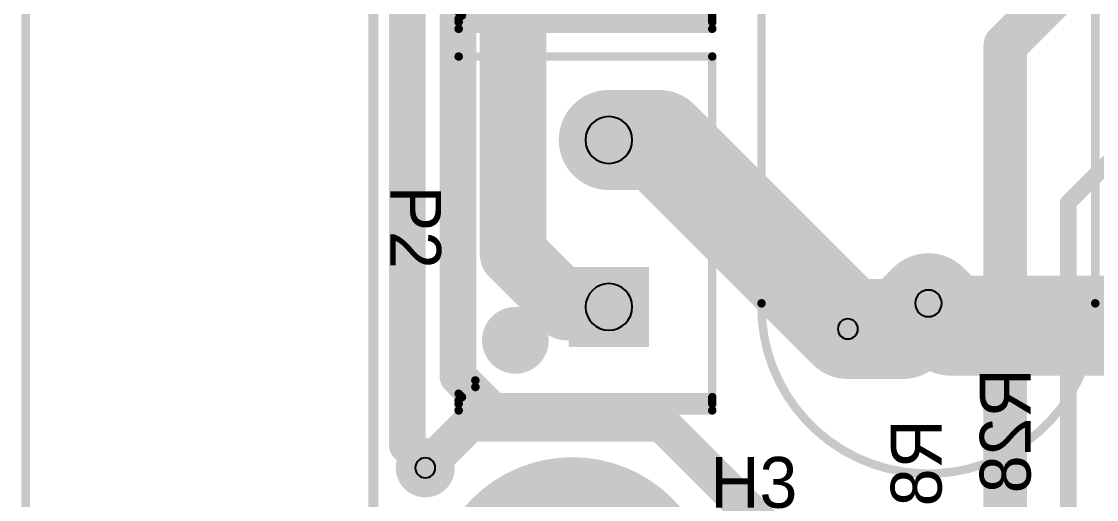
# Model space of a CAD drawing. Extents: x 0.11 to 5.41, y 1.37 to 6.94.
# Drawn here: x 1.595 to 2.863, y 3.365 to 3.929 of the extents above; entities that cross this region are included whole.
import ezdxf

# ---------------------------------------------------------------- set-up
doc = ezdxf.new("R2010")
doc.units = 0
doc.layers.get('0').update_dxf_attribs({"linetype": 'CONTINUOUS'})
for name, color, linetype in [('BOTTOMLAYER', 5, 'CONTINUOUS'), ('BOTTOMOVERLAY', 54, 'CONTINUOUS'), ('BOTTOMPASTE', 16, 'CONTINUOUS'), ('BOTTOMSOLDER', 6, 'CONTINUOUS'), ('DRILLDRAWING', 1, 'CONTINUOUS'), ('KEEPOUTLAYER', 6, 'CONTINUOUS'), ('MECHANICAL1', 6, 'CONTINUOUS'), ('MULTILAYER', 9, 'CONTINUOUS'), ('TOPLAYER', 1, 'CONTINUOUS'), ('TOPOVERLAY', 2, 'CONTINUOUS'), ('TOPSOLDER', 216, 'CONTINUOUS')]:
    doc.layers.add(name, color=color, linetype=linetype)

# ---------------------------------------------------------------- blocks, each defined once
blk = doc.blocks.new('TB_2_13')
at = {"layer": 'BOTTOMLAYER', "const_width": 0.00984}
for points in [[(0.0846, 0.1545), (0.1594, 0.1545)], [(0.0896, 0.1594), (0.0896, 0.0846)], [(0.1545, 0.1594), (0.1545, 0.0846)], [(0.0846, 0.0896), (0.1594, 0.0896)]]:
    blk.add_lwpolyline(points, dxfattribs=at)
for points in [[(0.0896, 0.122, 1), (0.1545, 0.122, 1)], [(0.2864, 0.122, 1), (0.3514, 0.122, 1)]]:
    blk.add_lwpolyline(points, format="xyb", close=True, dxfattribs=at)
at = {"layer": 'BOTTOMSOLDER', "const_width": 0.0197}
for points in [[(0.0846, 0.1693), (0.0846, 0.0748)], [(0.1594, 0.1693), (0.1594, 0.0748)], [(0.0748, 0.1594), (0.1693, 0.1594)], [(0.0748, 0.0846), (0.1693, 0.0846)]]:
    blk.add_lwpolyline(points, dxfattribs=at)
for points in [[(0.0846, 0.122, 1), (0.1594, 0.122, 1)], [(0.2815, 0.122, 1), (0.3563, 0.122, 1)]]:
    blk.add_lwpolyline(points, format="xyb", close=True, dxfattribs=at)
at = {"layer": 'DRILLDRAWING'}
for points in [[(0.0945, 0.122, 1), (0.1496, 0.122, 1)], [(0.2913, 0.122, 1), (0.3465, 0.122, 1)]]:
    blk.add_lwpolyline(points, format="xyb", close=True, dxfattribs=at)
at = {"layer": 'MECHANICAL1', "const_width": 0.01}
for points in [[(0, 0.2992), (0, 0)], [(0, 0.2992), (0.4173, 0.2992)], [(0.0118, 0.2992), (0.0118, 0)], [(0.4173, 0.2992), (0.4173, 0)], [(0, 0), (0.4173, 0)]]:
    blk.add_lwpolyline(points, dxfattribs=at)
at = {"layer": 'MECHANICAL1'}
for points, const_width in [([(-0.0025, 0.2992, 1), (0.0025, 0.2992, 1)], 0.005), ([(-0.0025, 0.2992, 1), (0.0025, 0.2992, 1)], 0.005), ([(0.0093, 0.2992, 1), (0.0143, 0.2992, 1)], 0.005), ([(0.4148, 0.2992, 1), (0.4198, 0.2992, 1)], 0.005), ([(0.4148, 0.2992, 1), (0.4198, 0.2992, 1)], 0.005), ([(0.0354, 0.2795, 1), (0.0276, 0.2795, 1)], 0.01), ([(0.0251, 0.2795, 1), (0.0301, 0.2795, 1)], 0.005), ([(0.0329, 0.2795, 1), (0.0379, 0.2795, 1)], 0.005), ([(-0.0025, 0, 1), (0.0025, 0, 1)], 0.005), ([(-0.0025, 0, 1), (0.0025, 0, 1)], 0.005), ([(0.0093, 0, 1), (0.0143, 0, 1)], 0.005), ([(0.4148, 0, 1), (0.4198, 0, 1)], 0.005), ([(0.4148, 0, 1), (0.4198, 0, 1)], 0.005)]:
    blk.add_lwpolyline(points, format="xyb", close=True, dxfattribs=dict(at, const_width=const_width))
at = {"layer": 'MULTILAYER', "const_width": 0.00984}
for points in [[(0.0846, 0.1545), (0.1594, 0.1545)], [(0.0896, 0.1594), (0.0896, 0.0846)], [(0.1545, 0.1594), (0.1545, 0.0846)], [(0.0846, 0.0896), (0.1594, 0.0896)]]:
    blk.add_lwpolyline(points, dxfattribs=at)
for points in [[(0.0896, 0.122, 1), (0.1545, 0.122, 1)], [(0.2864, 0.122, 1), (0.3514, 0.122, 1)]]:
    blk.add_lwpolyline(points, format="xyb", close=True, dxfattribs=at)
at = {"layer": 'TOPLAYER', "const_width": 0.00984}
for points in [[(0.0846, 0.1545), (0.1594, 0.1545)], [(0.0896, 0.1594), (0.0896, 0.0846)], [(0.1545, 0.1594), (0.1545, 0.0846)], [(0.0846, 0.0896), (0.1594, 0.0896)]]:
    blk.add_lwpolyline(points, dxfattribs=at)
for points in [[(0.0896, 0.122, 1), (0.1545, 0.122, 1)], [(0.2864, 0.122, 1), (0.3514, 0.122, 1)]]:
    blk.add_lwpolyline(points, format="xyb", close=True, dxfattribs=at)
at = {"layer": 'TOPOVERLAY', "const_width": 0.01}
for points in [[(0, 0.2992), (0.4173, 0.2992)], [(0, 0.2992), (0, 0)], [(0.0079, 0.2992), (0.0079, 0)], [(0.0197, 0.2992), (0.0157, 0.2953)], [(0.0157, 0.2953), (0.0157, 0)], [(0.4173, 0.2992), (0.4173, 0)], [(0, 0), (0.4173, 0)], [(0.0079, 0), (0.0157, 0)]]:
    blk.add_lwpolyline(points, dxfattribs=at)
at = {"layer": 'TOPOVERLAY'}
for points, const_width in [([(-0.0025, 0.2992, 1), (0.0025, 0.2992, 1)], 0.005), ([(-0.0025, 0.2992, 1), (0.0025, 0.2992, 1)], 0.005), ([(0.0054, 0.2992, 1), (0.0104, 0.2992, 1)], 0.005), ([(0.0132, 0.2953, 1), (0.0182, 0.2953, 1)], 0.005), ([(0.0132, 0.2953, 1), (0.0182, 0.2953, 1)], 0.005), ([(0.0172, 0.2992, 1), (0.0222, 0.2992, 1)], 0.005), ([(0.4148, 0.2992, 1), (0.4198, 0.2992, 1)], 0.005), ([(0.4148, 0.2992, 1), (0.4198, 0.2992, 1)], 0.005), ([(0.1024, 0.2323, 1), (0.063, 0.2323, 1)], 0.0394), ([(0.0531, 0.2323, 1), (0.0728, 0.2323, 1)], 0.0197), ([(0.0925, 0.2323, 1), (0.1122, 0.2323, 1)], 0.0197), ([(-0.0025, 0, 1), (0.0025, 0, 1)], 0.005), ([(-0.0025, 0, 1), (0.0025, 0, 1)], 0.005), ([(0.0054, 0, 1), (0.0104, 0, 1)], 0.005), ([(0.0054, 0, 1), (0.0104, 0, 1)], 0.005), ([(0.0132, 0, 1), (0.0182, 0, 1)], 0.005), ([(0.0132, 0, 1), (0.0182, 0, 1)], 0.005), ([(0.4148, 0, 1), (0.4198, 0, 1)], 0.005), ([(0.4148, 0, 1), (0.4198, 0, 1)], 0.005)]:
    blk.add_lwpolyline(points, format="xyb", close=True, dxfattribs=dict(at, const_width=const_width))
at = {"layer": 'TOPSOLDER', "const_width": 0.0197}
for points in [[(0.0846, 0.1693), (0.0846, 0.0748)], [(0.1594, 0.1693), (0.1594, 0.0748)], [(0.0748, 0.1594), (0.1693, 0.1594)], [(0.0748, 0.0846), (0.1693, 0.0846)]]:
    blk.add_lwpolyline(points, dxfattribs=at)
for points in [[(0.0846, 0.122, 1), (0.1594, 0.122, 1)], [(0.2815, 0.122, 1), (0.3563, 0.122, 1)]]:
    blk.add_lwpolyline(points, format="xyb", close=True, dxfattribs=at)
blk = doc.blocks.new('TB_2_14')
at = {"layer": 'BOTTOMLAYER', "const_width": 0.00984}
for points in [[(0.0846, 0.1545), (0.1594, 0.1545)], [(0.0896, 0.1594), (0.0896, 0.0846)], [(0.1545, 0.1594), (0.1545, 0.0846)], [(0.0846, 0.0896), (0.1594, 0.0896)]]:
    blk.add_lwpolyline(points, dxfattribs=at)
for points in [[(0.0896, 0.122, 1), (0.1545, 0.122, 1)], [(0.2864, 0.122, 1), (0.3514, 0.122, 1)]]:
    blk.add_lwpolyline(points, format="xyb", close=True, dxfattribs=at)
at = {"layer": 'BOTTOMSOLDER', "const_width": 0.0197}
for points in [[(0.0846, 0.1693), (0.0846, 0.0748)], [(0.1594, 0.1693), (0.1594, 0.0748)], [(0.0748, 0.1594), (0.1693, 0.1594)], [(0.0748, 0.0846), (0.1693, 0.0846)]]:
    blk.add_lwpolyline(points, dxfattribs=at)
for points in [[(0.0846, 0.122, 1), (0.1594, 0.122, 1)], [(0.2815, 0.122, 1), (0.3563, 0.122, 1)]]:
    blk.add_lwpolyline(points, format="xyb", close=True, dxfattribs=at)
at = {"layer": 'DRILLDRAWING'}
for points in [[(0.0945, 0.122, 1), (0.1496, 0.122, 1)], [(0.2913, 0.122, 1), (0.3465, 0.122, 1)]]:
    blk.add_lwpolyline(points, format="xyb", close=True, dxfattribs=at)
at = {"layer": 'MECHANICAL1', "const_width": 0.01}
for points in [[(0, 0.2992), (0, 0)], [(0, 0.2992), (0.4173, 0.2992)], [(0.0118, 0.2992), (0.0118, 0)], [(0.4173, 0.2992), (0.4173, 0)], [(0, 0), (0.4173, 0)]]:
    blk.add_lwpolyline(points, dxfattribs=at)
at = {"layer": 'MECHANICAL1'}
for points, const_width in [([(-0.0025, 0.2992, 1), (0.0025, 0.2992, 1)], 0.005), ([(-0.0025, 0.2992, 1), (0.0025, 0.2992, 1)], 0.005), ([(0.0093, 0.2992, 1), (0.0143, 0.2992, 1)], 0.005), ([(0.4148, 0.2992, 1), (0.4198, 0.2992, 1)], 0.005), ([(0.4148, 0.2992, 1), (0.4198, 0.2992, 1)], 0.005), ([(0.0354, 0.2795, 1), (0.0276, 0.2795, 1)], 0.01), ([(0.0251, 0.2795, 1), (0.0301, 0.2795, 1)], 0.005), ([(0.0329, 0.2795, 1), (0.0379, 0.2795, 1)], 0.005), ([(-0.0025, 0, 1), (0.0025, 0, 1)], 0.005), ([(-0.0025, 0, 1), (0.0025, 0, 1)], 0.005), ([(0.0093, 0, 1), (0.0143, 0, 1)], 0.005), ([(0.4148, 0, 1), (0.4198, 0, 1)], 0.005), ([(0.4148, 0, 1), (0.4198, 0, 1)], 0.005)]:
    blk.add_lwpolyline(points, format="xyb", close=True, dxfattribs=dict(at, const_width=const_width))
at = {"layer": 'MULTILAYER', "const_width": 0.00984}
for points in [[(0.0846, 0.1545), (0.1594, 0.1545)], [(0.0896, 0.1594), (0.0896, 0.0846)], [(0.1545, 0.1594), (0.1545, 0.0846)], [(0.0846, 0.0896), (0.1594, 0.0896)]]:
    blk.add_lwpolyline(points, dxfattribs=at)
for points in [[(0.0896, 0.122, 1), (0.1545, 0.122, 1)], [(0.2864, 0.122, 1), (0.3514, 0.122, 1)]]:
    blk.add_lwpolyline(points, format="xyb", close=True, dxfattribs=at)
at = {"layer": 'TOPLAYER', "const_width": 0.00984}
for points in [[(0.0846, 0.1545), (0.1594, 0.1545)], [(0.0896, 0.1594), (0.0896, 0.0846)], [(0.1545, 0.1594), (0.1545, 0.0846)], [(0.0846, 0.0896), (0.1594, 0.0896)]]:
    blk.add_lwpolyline(points, dxfattribs=at)
for points in [[(0.0896, 0.122, 1), (0.1545, 0.122, 1)], [(0.2864, 0.122, 1), (0.3514, 0.122, 1)]]:
    blk.add_lwpolyline(points, format="xyb", close=True, dxfattribs=at)
at = {"layer": 'TOPOVERLAY', "const_width": 0.01}
for points in [[(0, 0.2992), (0.4173, 0.2992)], [(0, 0.2992), (0, 0)], [(0.0079, 0.2992), (0.0079, 0)], [(0.0197, 0.2992), (0.0157, 0.2953)], [(0.0157, 0.2953), (0.0157, 0)], [(0.4173, 0.2992), (0.4173, 0)], [(0, 0), (0.4173, 0)], [(0.0079, 0), (0.0157, 0)]]:
    blk.add_lwpolyline(points, dxfattribs=at)
at = {"layer": 'TOPOVERLAY'}
for points, const_width in [([(-0.0025, 0.2992, 1), (0.0025, 0.2992, 1)], 0.005), ([(-0.0025, 0.2992, 1), (0.0025, 0.2992, 1)], 0.005), ([(0.0054, 0.2992, 1), (0.0104, 0.2992, 1)], 0.005), ([(0.0132, 0.2953, 1), (0.0182, 0.2953, 1)], 0.005), ([(0.0132, 0.2953, 1), (0.0182, 0.2953, 1)], 0.005), ([(0.0172, 0.2992, 1), (0.0222, 0.2992, 1)], 0.005), ([(0.4148, 0.2992, 1), (0.4198, 0.2992, 1)], 0.005), ([(0.4148, 0.2992, 1), (0.4198, 0.2992, 1)], 0.005), ([(0.1024, 0.2323, 1), (0.063, 0.2323, 1)], 0.0394), ([(0.0531, 0.2323, 1), (0.0728, 0.2323, 1)], 0.0197), ([(0.0925, 0.2323, 1), (0.1122, 0.2323, 1)], 0.0197), ([(-0.0025, 0, 1), (0.0025, 0, 1)], 0.005), ([(-0.0025, 0, 1), (0.0025, 0, 1)], 0.005), ([(0.0054, 0, 1), (0.0104, 0, 1)], 0.005), ([(0.0054, 0, 1), (0.0104, 0, 1)], 0.005), ([(0.0132, 0, 1), (0.0182, 0, 1)], 0.005), ([(0.0132, 0, 1), (0.0182, 0, 1)], 0.005), ([(0.4148, 0, 1), (0.4198, 0, 1)], 0.005), ([(0.4148, 0, 1), (0.4198, 0, 1)], 0.005)]:
    blk.add_lwpolyline(points, format="xyb", close=True, dxfattribs=dict(at, const_width=const_width))
at = {"layer": 'TOPSOLDER', "const_width": 0.0197}
for points in [[(0.0846, 0.1693), (0.0846, 0.0748)], [(0.1594, 0.1693), (0.1594, 0.0748)], [(0.0748, 0.1594), (0.1693, 0.1594)], [(0.0748, 0.0846), (0.1693, 0.0846)]]:
    blk.add_lwpolyline(points, dxfattribs=at)
for points in [[(0.0846, 0.122, 1), (0.1594, 0.122, 1)], [(0.2815, 0.122, 1), (0.3563, 0.122, 1)]]:
    blk.add_lwpolyline(points, format="xyb", close=True, dxfattribs=at)
blk = doc.blocks.new('QXK2J103KTP_16')
at = {"layer": 'BOTTOMLAYER', "const_width": 0.00984}
for points in [[(-0.0207, 0, 1), (0.0207, 0, 1)], [(0.373, 0, 1), (0.4144, 0, 1)]]:
    blk.add_lwpolyline(points, format="xyb", close=True, dxfattribs=at)
at = {"layer": 'BOTTOMSOLDER', "const_width": 0.0197}
for points in [[(-0.0256, 0, 1), (0.0256, 0, 1)], [(0.3681, 0, 1), (0.4193, 0, 1)]]:
    blk.add_lwpolyline(points, format="xyb", close=True, dxfattribs=at)
at = {"layer": 'DRILLDRAWING'}
for points in [[(-0.0157, 0, 1), (0.0157, 0, 1)], [(0.378, 0, 1), (0.4094, 0, 1)]]:
    blk.add_lwpolyline(points, format="xyb", close=True, dxfattribs=at)
at = {"layer": 'MULTILAYER', "const_width": 0.00984}
for points in [[(-0.0207, 0, 1), (0.0207, 0, 1)], [(0.373, 0, 1), (0.4144, 0, 1)]]:
    blk.add_lwpolyline(points, format="xyb", close=True, dxfattribs=at)
at = {"layer": 'TOPLAYER', "const_width": 0.00984}
for points in [[(-0.0207, 0, 1), (0.0207, 0, 1)], [(0.373, 0, 1), (0.4144, 0, 1)]]:
    blk.add_lwpolyline(points, format="xyb", close=True, dxfattribs=at)
at = {"layer": 'TOPOVERLAY', "const_width": 0.01}
for points in [[(0, -0.1969, -1), (0, 0.1969)], [(0.3937, 0.1969, -1.0202), (0.3937, -0.1969)]]:
    blk.add_lwpolyline(points, format="xyb", dxfattribs=at)
for points in [[(0.3937, 0.1969), (0, 0.1969)], [(0.3937, -0.1969), (0, -0.1969)]]:
    blk.add_lwpolyline(points, dxfattribs=at)
at = {"layer": 'TOPOVERLAY', "const_width": 0.005}
for points in [[(-0.0025, 0.1969, 1), (0.0025, 0.1969, 1)], [(-0.0025, 0.1969, 1), (0.0025, 0.1969, 1)], [(0.3912, 0.1969, 1), (0.3962, 0.1969, 1)], [(0.3912, 0.1969, 1), (0.3962, 0.1969, 1)], [(-0.0025, -0.1969, 1), (0.0025, -0.1969, 1)], [(-0.0025, -0.1969, 1), (0.0025, -0.1969, 1)], [(0.3912, -0.1969, 1), (0.3962, -0.1969, 1)], [(0.3912, -0.1969, 1), (0.3962, -0.1969, 1)]]:
    blk.add_lwpolyline(points, format="xyb", close=True, dxfattribs=at)
at = {"layer": 'TOPSOLDER', "const_width": 0.0197}
for points in [[(-0.0256, 0, 1), (0.0256, 0, 1)], [(0.3681, 0, 1), (0.4193, 0, 1)]]:
    blk.add_lwpolyline(points, format="xyb", close=True, dxfattribs=at)
blk = doc.blocks.new('RHC2512FT1K00_B_55')
at = {"layer": 'BOTTOMLAYER'}
for points, const_width in [([(-0.128, 0.0689), (-0.128, -0.0689)], 0.0591), ([(-0.0689, 0.0689), (-0.0689, -0.0689)], 0.0591), ([(0.0689, 0.0689), (0.0689, -0.0689)], 0.0591), ([(0.128, 0.0689), (0.128, -0.0689)], 0.0591), ([(-0.1575, 0.0344), (-0.0394, 0.0344)], 0.0689), ([(0.0394, 0.0344), (0.1575, 0.0344)], 0.0689), ([(-0.1575, -0.0344), (-0.0394, -0.0344)], 0.0689), ([(0.0394, -0.0344), (0.1575, -0.0344)], 0.0689)]:
    blk.add_lwpolyline(points, dxfattribs=dict(at, const_width=const_width))
at = {"layer": 'BOTTOMLAYER', "const_width": 0.0591}
for points in [[(-0.128, 0, 1), (-0.0689, 0, 1)], [(0.0689, 0, 1), (0.128, 0, 1)]]:
    blk.add_lwpolyline(points, format="xyb", close=True, dxfattribs=at)
at = {"layer": 'BOTTOMOVERLAY', "const_width": 0.01}
for points in [[(0, -0.0642), (0, 0.0634)], [(-0.024, -0.0004), (0.024, -0.0004)], [(0.024, -0.0004), (0.0244, 0)]]:
    blk.add_lwpolyline(points, dxfattribs=at)
at = {"layer": 'BOTTOMOVERLAY', "const_width": 0.005}
for points in [[(-0.0025, 0.0634, 1), (0.0025, 0.0634, 1)], [(-0.0265, -0.0004, 1), (-0.0215, -0.0004, 1)], [(0.0215, -0.0004, 1), (0.0265, -0.0004, 1)], [(0.0215, -0.0004, 1), (0.0265, -0.0004, 1)], [(0.0219, 0, 1), (0.0269, 0, 1)], [(-0.0025, -0.0642, 1), (0.0025, -0.0642, 1)]]:
    blk.add_lwpolyline(points, format="xyb", close=True, dxfattribs=at)
at = {"layer": 'BOTTOMPASTE'}
for points, const_width in [([(-0.128, 0.0689), (-0.128, -0.0689)], 0.0591), ([(-0.0689, 0.0689), (-0.0689, -0.0689)], 0.0591), ([(0.0689, 0.0689), (0.0689, -0.0689)], 0.0591), ([(0.128, 0.0689), (0.128, -0.0689)], 0.0591), ([(-0.1575, 0.0344), (-0.0394, 0.0344)], 0.0689), ([(0.0394, 0.0344), (0.1575, 0.0344)], 0.0689), ([(-0.1575, -0.0344), (-0.0394, -0.0344)], 0.0689), ([(0.0394, -0.0344), (0.1575, -0.0344)], 0.0689)]:
    blk.add_lwpolyline(points, dxfattribs=dict(at, const_width=const_width))
at = {"layer": 'BOTTOMPASTE', "const_width": 0.0591}
for points in [[(-0.128, 0, 1), (-0.0689, 0, 1)], [(0.0689, 0, 1), (0.128, 0, 1)]]:
    blk.add_lwpolyline(points, format="xyb", close=True, dxfattribs=at)
at = {"layer": 'BOTTOMSOLDER'}
for points, const_width in [([(-0.1329, 0.0787), (-0.1329, -0.0787)], 0.0689), ([(-0.064, 0.0787), (-0.064, -0.0787)], 0.0689), ([(0.064, 0.0787), (0.064, -0.0787)], 0.0689), ([(0.1329, 0.0787), (0.1329, -0.0787)], 0.0689), ([(-0.1673, 0.0394), (-0.0295, 0.0394)], 0.0787), ([(0.0295, 0.0394), (0.1673, 0.0394)], 0.0787), ([(-0.1673, -0.0394), (-0.0295, -0.0394)], 0.0787), ([(0.0295, -0.0394), (0.1673, -0.0394)], 0.0787)]:
    blk.add_lwpolyline(points, dxfattribs=dict(at, const_width=const_width))
at = {"layer": 'BOTTOMSOLDER', "const_width": 0.0689}
for points in [[(-0.1329, 0, 1), (-0.064, 0, 1)], [(0.064, 0, 1), (0.1329, 0, 1)]]:
    blk.add_lwpolyline(points, format="xyb", close=True, dxfattribs=at)
at = {"layer": 'MECHANICAL1'}
for points, const_width in [([(-0.124, 0.063), (0.124, 0.063)], 0.01), ([(-0.1171, 0.063), (-0.1171, -0.063)], 0.0138), ([(-0.1033, 0.063), (-0.1033, -0.063)], 0.0138), ([(0.1033, 0.063), (0.1033, -0.063)], 0.0138), ([(0.1171, 0.063), (0.1171, -0.063)], 0.0138), ([(-0.124, 0.0315), (-0.0965, 0.0315)], 0.063), ([(0.0965, 0.0315), (0.124, 0.0315)], 0.063), ([(-0.124, -0.0315), (-0.0965, -0.0315)], 0.063), ([(0.0965, -0.0315), (0.124, -0.0315)], 0.063), ([(-0.124, -0.063), (0.124, -0.063)], 0.01)]:
    blk.add_lwpolyline(points, dxfattribs=dict(at, const_width=const_width))
for points, const_width in [([(-0.1265, 0.063, 1), (-0.1215, 0.063, 1)], 0.005), ([(0.1215, 0.063, 1), (0.1265, 0.063, 1)], 0.005), ([(-0.1171, 0, 1), (-0.1033, 0, 1)], 0.0138), ([(0.1033, 0, 1), (0.1171, 0, 1)], 0.0138), ([(-0.1265, -0.063, 1), (-0.1215, -0.063, 1)], 0.005), ([(0.1215, -0.063, 1), (0.1265, -0.063, 1)], 0.005)]:
    blk.add_lwpolyline(points, format="xyb", close=True, dxfattribs=dict(at, const_width=const_width))
blk = doc.blocks.new('T________M___70')
at = {"layer": 'BOTTOMLAYER', "const_width": 0.0748}
blk.add_lwpolyline([(-0.1201, 0, 1), (0.1201, 0, 1)], format="xyb", close=True, dxfattribs=at)
at = {"layer": 'BOTTOMSOLDER', "const_width": 0.0846}
blk.add_lwpolyline([(-0.125, 0, 1), (0.125, 0, 1)], format="xyb", close=True, dxfattribs=at)
at = {"layer": 'DRILLDRAWING'}
blk.add_lwpolyline([(-0.0827, 0, 1), (0.0827, 0, 1)], format="xyb", close=True, dxfattribs=at)
at = {"layer": 'KEEPOUTLAYER'}
for points, const_width in [([(0.1575, 0, 1), (-0.1575, 0, 1)], 0.01), ([(-0.16, 0, 1), (-0.155, 0, 1)], 0.005), ([(0.155, 0, 1), (0.16, 0, 1)], 0.005)]:
    blk.add_lwpolyline(points, format="xyb", close=True, dxfattribs=dict(at, const_width=const_width))
at = {"layer": 'MULTILAYER', "const_width": 0.0748}
blk.add_lwpolyline([(-0.1201, 0, 1), (0.1201, 0, 1)], format="xyb", close=True, dxfattribs=at)
at = {"layer": 'TOPLAYER', "const_width": 0.0748}
blk.add_lwpolyline([(-0.1201, 0, 1), (0.1201, 0, 1)], format="xyb", close=True, dxfattribs=at)
at = {"layer": 'TOPSOLDER', "const_width": 0.0846}
blk.add_lwpolyline([(-0.125, 0, 1), (0.125, 0, 1)], format="xyb", close=True, dxfattribs=at)

msp = doc.modelspace()

# ---------------------------------------------------------------- linework, layer by layer
at = {"layer": 'BOTTOMLAYER'}
for points, const_width in [([(2.0502, 3.4295), (2.0502, 6.3852)], 0.0433), ([(2.11, 3.51), (2.11, 4.455)], 0.0433), ([(2.7556, 3.9006), (2.875, 4.02)], 0.0512), ([(2.7556, 3.2995), (2.7556, 3.9006)], 0.0512), ([(2.83, 3.715), (2.9, 3.785)], 0.0197), ([(2.83, 3.195), (2.83, 3.715)], 0.0197), ([(2.11, 3.51), (2.165, 3.455)], 0.0433), ([(2.165, 3.455), (2.35, 3.455)], 0.0433), ([(2.35, 3.455), (2.48, 3.325)], 0.0433), ([(2.0502, 3.4295), (2.0744, 3.4053)], 0.0433)]:
    msp.add_lwpolyline(points, dxfattribs=dict(at, const_width=const_width))
for points, const_width in [([(2.7428, 3.9006, 1), (2.7684, 3.9006, 1)], 0.0256), ([(2.7428, 3.9006, 1), (2.7684, 3.9006, 1)], 0.0256), ([(2.8251, 3.715, 1), (2.8349, 3.715, 1)], 0.00984), ([(2.8251, 3.715, 1), (2.8349, 3.715, 1)], 0.00984), ([(2.5516, 3.5661, 1), (2.5884, 3.5661, 1)], 0.0132), ([(2.0992, 3.51, 1), (2.1208, 3.51, 1)], 0.0217), ([(2.0992, 3.51, 1), (2.1208, 3.51, 1)], 0.0217), ([(2.1542, 3.455, 1), (2.1758, 3.455, 1)], 0.0217), ([(2.1542, 3.455, 1), (2.1758, 3.455, 1)], 0.0217), ([(2.3392, 3.455, 1), (2.3608, 3.455, 1)], 0.0217), ([(2.3392, 3.455, 1), (2.3608, 3.455, 1)], 0.0217), ([(2.0393, 3.4295, 1), (2.061, 3.4295, 1)], 0.0217), ([(2.0393, 3.4295, 1), (2.061, 3.4295, 1)], 0.0217), ([(2.053, 3.4023, 1), (2.0898, 3.4023, 1)], 0.0132), ([(2.0635, 3.4053, 1), (2.0852, 3.4053, 1)], 0.0217)]:
    msp.add_lwpolyline(points, format="xyb", close=True, dxfattribs=dict(at, const_width=const_width))
at = {"layer": 'BOTTOMSOLDER', "const_width": 0.023}
for points in [[(2.5467, 3.5661, 1), (2.5933, 3.5661, 1)], [(2.0481, 3.4023, 1), (2.0947, 3.4023, 1)]]:
    msp.add_lwpolyline(points, format="xyb", close=True, dxfattribs=at)
at = {"layer": 'DRILLDRAWING'}
for points in [[(2.5582, 3.5661, 1), (2.5818, 3.5661, 1)], [(2.0596, 3.4023, 1), (2.0832, 3.4023, 1)]]:
    msp.add_lwpolyline(points, format="xyb", close=True, dxfattribs=at)
at = {"layer": 'KEEPOUTLAYER', "const_width": 0.0118}
msp.add_lwpolyline([(2.01, 3.01), (2.01, 6.935)], dxfattribs=at)
at = {"layer": 'MECHANICAL1', "const_width": 0.01}
msp.add_lwpolyline([(1.6, 3.01), (1.6, 4.6706)], dxfattribs=at)
at = {"layer": 'MULTILAYER', "const_width": 0.0132}
for points in [[(2.5516, 3.5661, 1), (2.5884, 3.5661, 1)], [(2.053, 3.4023, 1), (2.0898, 3.4023, 1)]]:
    msp.add_lwpolyline(points, format="xyb", close=True, dxfattribs=at)
at = {"layer": 'TOPLAYER'}
for points, const_width in [([(2.175, 3.655), (2.175, 4.1259)], 0.0787), ([(2.288, 3.7889), (2.3472, 3.7889)], 0.1181), ([(2.3472, 3.7889), (2.57, 3.5661)], 0.1181), ([(2.175, 3.655), (2.238, 3.592)], 0.0787), ([(2.6348, 3.5661), (2.665, 3.5963)], 0.1181), ([(2.665, 3.5963), (2.6913, 3.57)], 0.1181), ([(2.238, 3.592), (2.288, 3.592)], 0.0787), ([(2.6913, 3.57), (3.3009, 3.57)], 0.1181), ([(2.57, 3.5661), (2.6348, 3.5661)], 0.1181), ([(2.0714, 3.4023), (2.1241, 3.455)], 0.0433), ([(2.1241, 3.455), (2.35, 3.455)], 0.0433), ([(2.35, 3.455), (2.4, 3.405)], 0.0394), ([(2.405, 3.4), (2.48, 3.325)], 0.0394)]:
    msp.add_lwpolyline(points, dxfattribs=dict(at, const_width=const_width))
for points, const_width in [([(2.2584, 3.7889, 1), (2.3175, 3.7889, 1)], 0.0591), ([(2.3177, 3.7889, 1), (2.3767, 3.7889, 1)], 0.0591), ([(2.3177, 3.7889, 1), (2.3767, 3.7889, 1)], 0.0591), ([(2.1553, 3.655, 1), (2.1947, 3.655, 1)], 0.0394), ([(2.1553, 3.655, 1), (2.1947, 3.655, 1)], 0.0394), ([(2.6355, 3.5963, 1), (2.6945, 3.5963, 1)], 0.0591), ([(2.6355, 3.5963, 1), (2.6945, 3.5963, 1)], 0.0591), ([(2.2183, 3.592, 1), (2.2576, 3.592, 1)], 0.0394), ([(2.2183, 3.592, 1), (2.2576, 3.592, 1)], 0.0394), ([(2.2683, 3.592, 1), (2.3076, 3.592, 1)], 0.0394), ([(2.6618, 3.57, 1), (2.7208, 3.57, 1)], 0.0591), ([(2.6618, 3.57, 1), (2.7208, 3.57, 1)], 0.0591), ([(2.5405, 3.5661, 1), (2.5995, 3.5661, 1)], 0.0591), ([(2.5405, 3.5661, 1), (2.5995, 3.5661, 1)], 0.0591), ([(2.6053, 3.5661, 1), (2.6643, 3.5661, 1)], 0.0591), ([(2.6053, 3.5661, 1), (2.6643, 3.5661, 1)], 0.0591), ([(2.5516, 3.5661, 1), (2.5884, 3.5661, 1)], 0.0132), ([(2.1132, 3.455, 1), (2.1349, 3.455, 1)], 0.0217), ([(2.1132, 3.455, 1), (2.1349, 3.455, 1)], 0.0217), ([(2.3392, 3.455, 1), (2.3608, 3.455, 1)], 0.0217), ([(2.3402, 3.455, 1), (2.3598, 3.455, 1)], 0.0197), ([(2.053, 3.4023, 1), (2.0898, 3.4023, 1)], 0.0132), ([(2.3902, 3.405, 1), (2.4098, 3.405, 1)], 0.0197), ([(2.0606, 3.4023, 1), (2.0822, 3.4023, 1)], 0.0217), ([(2.3952, 3.4, 1), (2.4148, 3.4, 1)], 0.0197)]:
    msp.add_lwpolyline(points, format="xyb", close=True, dxfattribs=dict(at, const_width=const_width))
at = {"layer": 'TOPSOLDER', "const_width": 0.023}
for points in [[(2.5467, 3.5661, 1), (2.5933, 3.5661, 1)], [(2.0481, 3.4023, 1), (2.0947, 3.4023, 1)]]:
    msp.add_lwpolyline(points, format="xyb", close=True, dxfattribs=at)

# ---------------------------------------------------------------- block references
for name, p, rotation in [('TB_2_14', (2.41, 3.92), 90), ('QXK2J103KTP_16', (2.665, 3.99), 270), ('TB_2_13', (2.41, 3.47), 90), ('RHC2512FT1K00_B_55', (3.04, 3.425), 360)]:
    msp.add_blockref(name, p, dxfattribs=dict(rotation=rotation))
msp.add_blockref('T________M___70', (2.245, 3.2476))

# ---------------------------------------------------------------- texts
at = {"layer": 'BOTTOMOVERLAY', "text_generation_flag": 2}
for s, p in [('R28', (2.7856, 3.5195)), ('R8', (2.6806, 3.4595))]:
    msp.add_text(s, height=0.06, rotation=90, dxfattribs=at).set_placement(p)
at = {"layer": 'TOPOVERLAY'}
msp.add_text('P2', height=0.06, rotation=270, dxfattribs=at).set_placement((2.03, 3.735))
msp.add_text('H3', height=0.06, dxfattribs=at).set_placement((2.4078, 3.3552))

doc.saveas('drawing.dxf')
